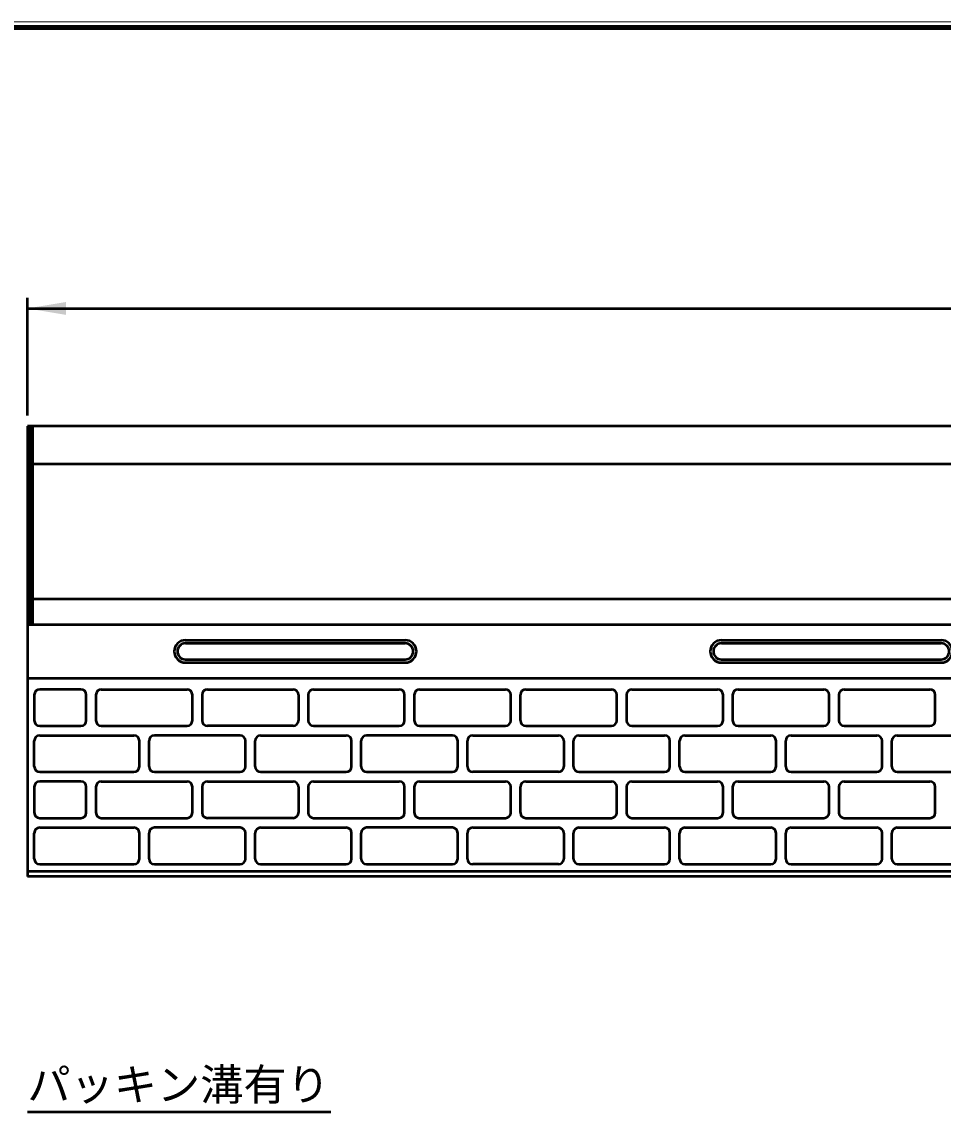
# Model space of a CAD drawing. Units: millimetres, scale not verified. Extents: x 100 to 4105, y 100 to 2870.
# Drawn here: x 1897 to 2757, y 1844 to 2870 of the extents above; entities that cross this region are included whole.
import ezdxf
from ezdxf.enums import TextEntityAlignment as Align

# ---------------------------------------------------------------- set-up
doc = ezdxf.new("R2010")
doc.units = ezdxf.units.MM
doc.header["$LTSCALE"] = 5
doc.layers.add('V-nasSTD', color=7, linetype='Continuous', lineweight=35)
doc.styles.add('ＭＳ ゴシック', font='')
doc.styles.get('ＭＳ ゴシック').set_extended_font_data('MS Gothic')

msp = doc.modelspace()

# ---------------------------------------------------------------- hatches: boundary and pattern name
at = {"layer": 'V-nasSTD'}
msp.add_hatch(color=256, dxfattribs=at).paths.add_polyline_path([(1938.325, 2608.709), (1902.325, 2602.709), (1938.325, 2596.709)])

# ---------------------------------------------------------------- linework, layer by layer
at = {"layer": 'V-nasSTD', "lineweight": 100}
msp.add_line((4100, 2865), (105, 2865), dxfattribs=at)
at = {"layer": 'V-nasSTD', "lineweight": 50}
for p, q in [((1902.325, 2502.709), (1902.325, 2612.709)), ((1902.325, 2602.709), (3902.325, 2602.709)), ((1902.325, 2492.709), (1902.325, 2072.709)), ((3902.325, 2492.709), (1902.325, 2492.709)), ((1905.325, 2307.709), (1905.325, 2492.709)), ((1907.325, 2307.709), (1907.325, 2492.709)), ((1902.325, 2457.709), (2902.325, 2457.709)), ((1902.325, 2331.825), (2902.325, 2331.825)), ((1902.325, 2307.709), (2902.325, 2307.709)), ((2049.825, 2293.209), (2254.825, 2293.209)), ((2049.825, 2290.209), (2254.825, 2290.209)), ((2549.825, 2293.209), (2754.825, 2293.209)), ((2549.825, 2290.209), (2754.825, 2290.209)), ((2049.825, 2275.209), (2254.825, 2275.209)), ((2049.825, 2272.209), (2254.825, 2272.209)), ((2549.825, 2275.209), (2754.825, 2275.209)), ((2549.825, 2272.209), (2754.825, 2272.209)), ((1902.325, 2257.709), (2902.325, 2257.709)), ((1952.325, 2247.209), (1913.825, 2247.209)), ((1971.325, 2247.209), (2051.325, 2247.209)), ((2070.325, 2247.209), (2150.325, 2247.209)), ((2169.325, 2247.209), (2249.325, 2247.209)), ((2268.325, 2247.209), (2348.325, 2247.209)), ((2367.325, 2247.209), (2447.325, 2247.209)), ((2466.325, 2247.209), (2546.325, 2247.209)), ((2565.325, 2247.209), (2645.325, 2247.209)), ((2664.325, 2247.209), (2744.325, 2247.209)), ((1908.825, 2242.209), (1908.825, 2218.209)), ((1957.325, 2218.209), (1957.325, 2242.209)), ((1966.325, 2242.209), (1966.325, 2218.209)), ((2056.325, 2218.209), (2056.325, 2242.209)), ((2065.325, 2242.209), (2065.325, 2218.209)), ((2155.325, 2242.209), (2155.325, 2218.209)), ((2164.325, 2242.209), (2164.325, 2218.209)), ((2254.325, 2218.209), (2254.325, 2242.209)), ((2263.325, 2242.209), (2263.325, 2218.209)), ((2353.325, 2218.209), (2353.325, 2242.209)), ((2362.325, 2218.209), (2362.325, 2242.209)), ((2452.325, 2218.209), (2452.325, 2242.209)), ((2461.325, 2242.209), (2461.325, 2218.209)), ((2551.325, 2218.209), (2551.325, 2242.209)), ((2560.325, 2242.209), (2560.325, 2218.209)), ((2650.325, 2218.209), (2650.325, 2242.209)), ((2659.325, 2242.209), (2659.325, 2218.209)), ((2749.325, 2218.209), (2749.325, 2242.209)), ((1913.825, 2213.209), (1952.325, 2213.209)), ((1971.325, 2213.209), (2051.325, 2213.209)), ((2150.325, 2213.209), (2070.325, 2213.209)), ((2169.325, 2213.209), (2249.325, 2213.209)), ((2268.325, 2213.209), (2348.325, 2213.209)), ((2367.325, 2213.209), (2447.325, 2213.209)), ((2466.325, 2213.209), (2546.325, 2213.209)), ((2565.325, 2213.209), (2645.325, 2213.209)), ((2664.325, 2213.209), (2744.325, 2213.209)), ((1908.825, 2175.209), (1908.825, 2199.209)), ((1913.825, 2204.209), (2001.825, 2204.209)), ((2006.825, 2175.209), (2006.825, 2199.209)), ((2015.825, 2175.209), (2015.825, 2199.209)), ((2100.825, 2204.209), (2020.825, 2204.209)), ((2105.825, 2175.209), (2105.825, 2199.209)), ((2114.825, 2175.209), (2114.825, 2199.209)), ((2119.825, 2204.209), (2199.825, 2204.209)), ((2204.825, 2175.209), (2204.825, 2199.209)), ((2213.825, 2175.209), (2213.825, 2199.209)), ((2298.825, 2204.209), (2218.825, 2204.209)), ((2303.825, 2175.209), (2303.825, 2199.209)), ((2312.825, 2175.209), (2312.825, 2199.209)), ((2317.825, 2204.209), (2397.825, 2204.209)), ((2402.825, 2199.209), (2402.825, 2175.209)), ((2411.825, 2175.209), (2411.825, 2199.209)), ((2416.825, 2204.209), (2496.825, 2204.209)), ((2501.825, 2175.209), (2501.825, 2199.209)), ((2510.825, 2175.209), (2510.825, 2199.209)), ((2515.825, 2204.209), (2595.825, 2204.209)), ((2600.825, 2175.209), (2600.825, 2199.209)), ((2609.825, 2175.209), (2609.825, 2199.209)), ((2614.825, 2204.209), (2694.825, 2204.209)), ((2699.825, 2175.209), (2699.825, 2199.209)), ((2708.825, 2175.209), (2708.825, 2199.209)), ((2713.825, 2204.209), (2793.825, 2204.209)), ((1913.825, 2170.209), (2001.825, 2170.209)), ((2020.825, 2170.209), (2100.825, 2170.209)), ((2119.825, 2170.209), (2199.825, 2170.209)), ((2218.825, 2170.209), (2298.825, 2170.209)), ((2397.825, 2170.209), (2317.825, 2170.209)), ((2416.825, 2170.209), (2496.825, 2170.209)), ((2515.825, 2170.209), (2595.825, 2170.209)), ((2614.825, 2170.209), (2694.825, 2170.209)), ((2713.825, 2170.209), (2793.825, 2170.209)), ((1908.825, 2156.209), (1908.825, 2132.209)), ((1952.325, 2161.209), (1913.825, 2161.209)), ((1957.325, 2132.209), (1957.325, 2156.209)), ((1966.325, 2156.209), (1966.325, 2132.209)), ((1971.325, 2161.209), (2051.325, 2161.209)), ((2056.325, 2132.209), (2056.325, 2156.209)), ((2065.325, 2156.209), (2065.325, 2132.209)), ((2070.325, 2161.209), (2150.325, 2161.209)), ((2155.325, 2156.209), (2155.325, 2132.209)), ((2164.325, 2156.209), (2164.325, 2132.209)), ((2169.325, 2161.209), (2249.325, 2161.209)), ((2254.325, 2132.209), (2254.325, 2156.209)), ((2263.325, 2156.209), (2263.325, 2132.209)), ((2268.325, 2161.209), (2348.325, 2161.209)), ((2353.325, 2132.209), (2353.325, 2156.209)), ((2362.325, 2132.209), (2362.325, 2156.209)), ((2367.325, 2161.209), (2447.325, 2161.209)), ((2452.325, 2132.209), (2452.325, 2156.209)), ((2461.325, 2156.209), (2461.325, 2132.209)), ((2466.325, 2161.209), (2546.325, 2161.209)), ((2551.325, 2132.209), (2551.325, 2156.209)), ((2560.325, 2156.209), (2560.325, 2132.209)), ((2565.325, 2161.209), (2645.325, 2161.209)), ((2650.325, 2132.209), (2650.325, 2156.209)), ((2659.325, 2156.209), (2659.325, 2132.209)), ((2664.325, 2161.209), (2744.325, 2161.209)), ((2749.325, 2132.209), (2749.325, 2156.209)), ((1913.825, 2127.209), (1952.325, 2127.209)), ((1971.325, 2127.209), (2051.325, 2127.209)), ((2150.325, 2127.209), (2070.325, 2127.209)), ((2169.325, 2127.209), (2249.325, 2127.209)), ((2268.325, 2127.209), (2348.325, 2127.209)), ((2367.325, 2127.209), (2447.325, 2127.209)), ((2466.325, 2127.209), (2546.325, 2127.209)), ((2565.325, 2127.209), (2645.325, 2127.209)), ((2664.325, 2127.209), (2744.325, 2127.209)), ((1908.825, 2089.209), (1908.825, 2113.209)), ((1913.825, 2118.209), (2001.825, 2118.209)), ((2006.825, 2089.209), (2006.825, 2113.209)), ((2015.825, 2089.209), (2015.825, 2113.209)), ((2100.825, 2118.209), (2020.825, 2118.209)), ((2105.825, 2089.209), (2105.825, 2113.209)), ((2114.825, 2089.209), (2114.825, 2113.209)), ((2119.825, 2118.209), (2199.825, 2118.209)), ((2204.825, 2089.209), (2204.825, 2113.209)), ((2213.825, 2089.209), (2213.825, 2113.209)), ((2298.825, 2118.209), (2218.825, 2118.209)), ((2303.825, 2089.209), (2303.825, 2113.209)), ((2312.825, 2089.209), (2312.825, 2113.209)), ((2317.825, 2118.209), (2397.825, 2118.209)), ((2402.825, 2113.209), (2402.825, 2089.209)), ((2411.825, 2089.209), (2411.825, 2113.209)), ((2416.825, 2118.209), (2496.825, 2118.209)), ((2501.825, 2089.209), (2501.825, 2113.209)), ((2510.825, 2089.209), (2510.825, 2113.209)), ((2515.825, 2118.209), (2595.825, 2118.209)), ((2600.825, 2089.209), (2600.825, 2113.209)), ((2609.825, 2089.209), (2609.825, 2113.209)), ((2614.825, 2118.209), (2694.825, 2118.209)), ((2699.825, 2089.209), (2699.825, 2113.209)), ((2708.825, 2089.209), (2708.825, 2113.209)), ((2713.825, 2118.209), (2793.825, 2118.209)), ((1913.825, 2084.209), (2001.825, 2084.209)), ((2020.825, 2084.209), (2100.825, 2084.209)), ((2119.825, 2084.209), (2199.825, 2084.209)), ((2218.825, 2084.209), (2298.825, 2084.209)), ((2397.825, 2084.209), (2317.825, 2084.209)), ((2416.825, 2084.209), (2496.825, 2084.209)), ((2515.825, 2084.209), (2595.825, 2084.209)), ((2614.825, 2084.209), (2694.825, 2084.209)), ((2713.825, 2084.209), (2793.825, 2084.209)), ((1902.325, 2077.709), (2902.325, 2077.709)), ((3902.325, 2072.709), (1902.325, 2072.709)), ((1902.325, 1852.941), (2185.533, 1852.941))]:
    msp.add_line(p, q, dxfattribs=at)
at = {"layer": 'V-nasSTD', "lineweight": 13}
msp.add_lwpolyline([(100, 100), (100, 2870), (4105, 2870), (4105, 100)], close=True, dxfattribs=at)
at = {"layer": 'V-nasSTD', "lineweight": 50}
for centre, radius, start, end in [((2049.825, 2282.709), 10.5, 90, 270), ((2049.825, 2282.709), 7.5, 90, 270), ((2254.825, 2282.709), 10.5, 270, 90), ((2254.825, 2282.709), 7.5, 270, 90), ((2549.825, 2282.709), 10.5, 90, 270), ((2549.825, 2282.709), 7.5, 90, 270), ((2754.825, 2282.709), 10.5, 270, 90), ((2754.825, 2282.709), 7.5, 270, 90), ((1913.825, 2242.209), 5, 90, 180), ((1952.325, 2242.209), 5, 0, 90), ((1971.325, 2242.209), 5, 90, 180), ((2051.325, 2242.209), 5, 0, 90), ((2070.325, 2242.209), 5, 90, 180), ((2150.325, 2242.209), 5, 0, 90), ((2169.325, 2242.209), 5, 90, 180), ((2249.325, 2242.209), 5, 0, 90), ((2268.325, 2242.209), 5, 90, 180), ((2348.325, 2242.209), 5, 0, 90), ((2367.325, 2242.209), 5, 90, 180), ((2447.325, 2242.209), 5, 0, 90), ((2466.325, 2242.209), 5, 90, 180), ((2546.325, 2242.209), 5, 0, 90), ((2565.325, 2242.209), 5, 90, 180), ((2645.325, 2242.209), 5, 0, 90), ((2664.325, 2242.209), 5, 90, 180), ((2744.325, 2242.209), 5, 0, 90), ((1913.825, 2218.209), 5, 180, 270), ((1952.325, 2218.209), 5, 270, 0), ((1971.325, 2218.209), 5, 180, 270), ((2051.325, 2218.209), 5, 270, 0), ((2070.325, 2218.209), 5, 180, 270), ((2150.325, 2218.209), 5, 270, 0), ((2169.325, 2218.209), 5, 180, 270), ((2249.325, 2218.209), 5, 270, 0), ((2268.325, 2218.209), 5, 180, 270), ((2348.325, 2218.209), 5, 270, 0), ((2367.325, 2218.209), 5, 180, 270), ((2447.325, 2218.209), 5, 270, 0), ((2466.325, 2218.209), 5, 180, 270), ((2546.325, 2218.209), 5, 270, 0), ((2565.325, 2218.209), 5, 180, 270), ((2645.325, 2218.209), 5, 270, 0), ((2664.325, 2218.209), 5, 180, 270), ((2744.325, 2218.209), 5, 270, 0), ((1913.825, 2199.209), 5, 90, 180), ((2001.825, 2199.209), 5, 0, 90), ((2020.825, 2199.209), 5, 90, 180), ((2100.825, 2199.209), 5, 0, 90), ((2119.825, 2199.209), 5, 90, 180), ((2199.825, 2199.209), 5, 0, 90), ((2218.825, 2199.209), 5, 90, 180), ((2298.825, 2199.209), 5, 0, 90), ((2317.825, 2199.209), 5, 90, 180), ((2397.825, 2199.209), 5, 0, 90), ((2416.825, 2199.209), 5, 90, 180), ((2496.825, 2199.209), 5, 0, 90), ((2515.825, 2199.209), 5, 90, 180), ((2595.825, 2199.209), 5, 0, 90), ((2614.825, 2199.209), 5, 90, 180), ((2694.825, 2199.209), 5, 0, 90), ((2713.825, 2199.209), 5, 90, 180), ((1913.825, 2175.209), 5, 180, 270), ((2001.825, 2175.209), 5, 270, 0), ((2020.825, 2175.209), 5, 180, 270), ((2100.825, 2175.209), 5, 270, 0), ((2119.825, 2175.209), 5, 180, 270), ((2199.825, 2175.209), 5, 270, 0), ((2218.825, 2175.209), 5, 180, 270), ((2298.825, 2175.209), 5, 270, 0), ((2317.825, 2175.209), 5, 180, 270), ((2397.825, 2175.209), 5, 270, 0), ((2416.825, 2175.209), 5, 180, 270), ((2496.825, 2175.209), 5, 270, 0), ((2515.825, 2175.209), 5, 180, 270), ((2595.825, 2175.209), 5, 270, 0), ((2614.825, 2175.209), 5, 180, 270), ((2694.825, 2175.209), 5, 270, 0), ((2713.825, 2175.209), 5, 180, 270), ((1913.825, 2156.209), 5, 90, 180), ((1952.325, 2156.209), 5, 0, 90), ((1971.325, 2156.209), 5, 90, 180), ((2051.325, 2156.209), 5, 0, 90), ((2070.325, 2156.209), 5, 90, 180), ((2150.325, 2156.209), 5, 0, 90), ((2169.325, 2156.209), 5, 90, 180), ((2249.325, 2156.209), 5, 0, 90), ((2268.325, 2156.209), 5, 90, 180), ((2348.325, 2156.209), 5, 0, 90), ((2367.325, 2156.209), 5, 90, 180), ((2447.325, 2156.209), 5, 0, 90), ((2466.325, 2156.209), 5, 90, 180), ((2546.325, 2156.209), 5, 0, 90), ((2565.325, 2156.209), 5, 90, 180), ((2645.325, 2156.209), 5, 0, 90), ((2664.325, 2156.209), 5, 90, 180), ((2744.325, 2156.209), 5, 0, 90), ((1913.825, 2132.209), 5, 180, 270), ((1952.325, 2132.209), 5, 270, 0), ((1971.325, 2132.209), 5, 180, 270), ((2051.325, 2132.209), 5, 270, 0), ((2070.325, 2132.209), 5, 180, 270), ((2150.325, 2132.209), 5, 270, 0), ((2169.325, 2132.209), 5, 180, 270), ((2249.325, 2132.209), 5, 270, 0), ((2268.325, 2132.209), 5, 180, 270), ((2348.325, 2132.209), 5, 270, 0), ((2367.325, 2132.209), 5, 180, 270), ((2447.325, 2132.209), 5, 270, 0), ((2466.325, 2132.209), 5, 180, 270), ((2546.325, 2132.209), 5, 270, 0), ((2565.325, 2132.209), 5, 180, 270), ((2645.325, 2132.209), 5, 270, 0), ((2664.325, 2132.209), 5, 180, 270), ((2744.325, 2132.209), 5, 270, 0), ((1913.825, 2113.209), 5, 90, 180), ((2001.825, 2113.209), 5, 0, 90), ((2020.825, 2113.209), 5, 90, 180), ((2100.825, 2113.209), 5, 0, 90), ((2119.825, 2113.209), 5, 90, 180), ((2199.825, 2113.209), 5, 0, 90), ((2218.825, 2113.209), 5, 90, 180), ((2298.825, 2113.209), 5, 0, 90), ((2317.825, 2113.209), 5, 90, 180), ((2397.825, 2113.209), 5, 0, 90), ((2416.825, 2113.209), 5, 90, 180), ((2496.825, 2113.209), 5, 0, 90), ((2515.825, 2113.209), 5, 90, 180), ((2595.825, 2113.209), 5, 0, 90), ((2614.825, 2113.209), 5, 90, 180), ((2694.825, 2113.209), 5, 0, 90), ((2713.825, 2113.209), 5, 90, 180), ((1913.825, 2089.209), 5, 180, 270), ((2001.825, 2089.209), 5, 270, 0), ((2020.825, 2089.209), 5, 180, 270), ((2100.825, 2089.209), 5, 270, 0), ((2119.825, 2089.209), 5, 180, 270), ((2199.825, 2089.209), 5, 270, 0), ((2218.825, 2089.209), 5, 180, 270), ((2298.825, 2089.209), 5, 270, 0), ((2317.825, 2089.209), 5, 180, 270), ((2397.825, 2089.209), 5, 270, 0), ((2416.825, 2089.209), 5, 180, 270), ((2496.825, 2089.209), 5, 270, 0), ((2515.825, 2089.209), 5, 180, 270), ((2595.825, 2089.209), 5, 270, 0), ((2614.825, 2089.209), 5, 180, 270), ((2694.825, 2089.209), 5, 270, 0), ((2713.825, 2089.209), 5, 180, 270)]:
    msp.add_arc(centre, radius, start, end, dxfattribs=at)

# ---------------------------------------------------------------- texts
at = {"layer": 'V-nasSTD', "style": 'ＭＳ ゴシック'}
msp.add_text('パッキン溝有り', height=29.56, dxfattribs=at).set_placement((1902.325, 1893.261), align=Align.TOP_LEFT)

doc.saveas('drawing.dxf')
